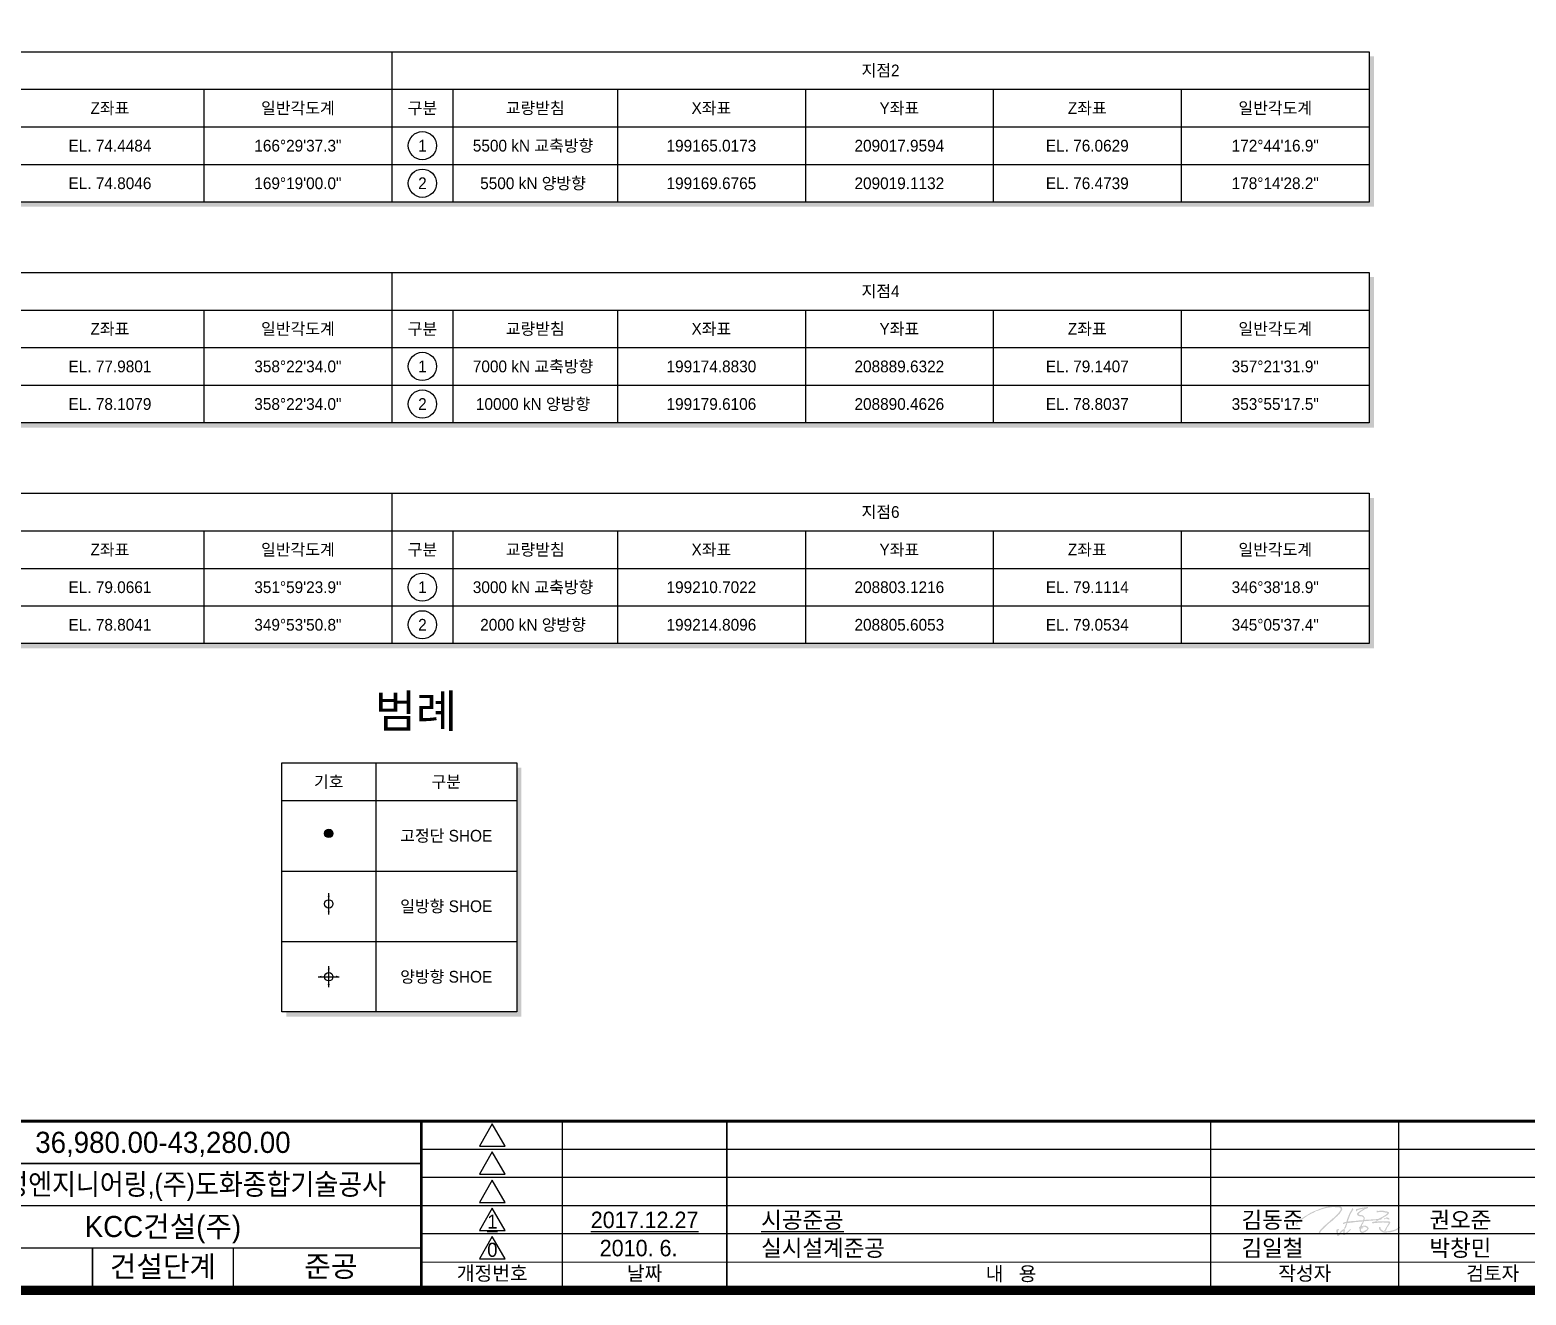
# Model space of a CAD drawing. Header units: millimetres. Extents: x 0 to 339017, y 0 to 241061.
# Drawn here: x 87293 to 214658, y 11061 to 118744 of the extents above; entities that cross this region are included whole.
import ezdxf
from ezdxf.enums import TextEntityAlignment as Align

# ---------------------------------------------------------------- set-up
doc = ezdxf.new("R2010")
doc.units = ezdxf.units.MM
doc.header["$LTSCALE"] = 8
for name, color, linetype in [('CS-CONC-LEAN', 3, 'Continuous'), ('CS-TABL-LIN2', 1, 'Continuous'), ('CS-TABL-TEX2', 3, 'Continuous'), ('CX-BORD', 7, 'Continuous'), ('CX-BORD-LIN1', 4, 'Continuous'), ('CX-BORD-LIN2', 3, 'Continuous'), ('CX-BORD-TEX2', 7, 'Continuous'), ('CX-BORD-TEX3', 6, 'Continuous'), ('CZ-TEX1', 6, 'Continuous')]:
    doc.layers.add(name, color=color, linetype=linetype)
doc.styles.add('A_STANDARD', font='')
doc.styles.add('TB_TEXT', font='')
doc.styles.add('TB_WBTXT', font='')
doc.styles.add('TB_WMTXT', font='')
doc.styles.get('A_STANDARD').set_extended_font_data('Dotum')
doc.styles.get('TB_TEXT').set_extended_font_data('Dotum')
doc.styles.get('TB_WBTXT').set_extended_font_data('Dotum')
doc.styles.get('TB_WMTXT').set_extended_font_data('Dotum')

# ---------------------------------------------------------------- blocks, each defined once
blk = doc.blocks.new('CXBLKA1-KHC_C2')
at = {"layer": 'CX-BORD-TEX2'}
h = blk.add_hatch(color=256, dxfattribs=at)
h.paths.add_polyline_path([(498.84, 33.05), (498.81, 33.18), (498.78, 33.35), (498.8, 33.45), (498.99, 33.51), (499.1, 33.44), (499.12, 33.32), (499.14, 33.19), (499.17, 33.09), (499.26, 32.98), (499.37, 32.89), (499.59, 32.71), (499.72, 32.62), (499.8, 32.58), (499.95, 32.55), (500.33, 32.55), (500.74, 32.59), (500.89, 32.62), (500.96, 32.63), (501.06, 32.64), (501.75, 32.79), (501.88, 32.84), (502.06, 32.87), (502.18, 32.91), (502.31, 32.98), (502.68, 33.21), (502.96, 33.3), (503.06, 33.39), (503.17, 33.47), (503.23, 33.55), (503.3, 33.46), (503.28, 33.35), (503.24, 33.27), (503.16, 33.2), (502.98, 33.09), (502.87, 33.02), (502.78, 32.94), (502.67, 32.88), (502.59, 32.84), (502.16, 32.62), (501.99, 32.59), (501.86, 32.52), (501.77, 32.51), (501.52, 32.44), (501.13, 32.36), (500.87, 32.36), (500.44, 32.31), (500.29, 32.3), (500.15, 32.29), (500.07, 32.28), (500, 32.28), (499.84, 32.3), (499.74, 32.33), (499.61, 32.37), (499.55, 32.4), (499.28, 32.56), (499.19, 32.64), (499.1, 32.71), (499.02, 32.77), (498.99, 32.82), (498.97, 32.86), (498.95, 32.9), (498.92, 32.93), (498.9, 32.95), (498.89, 32.97)])
h.paths.add_polyline_path([(499.85, 35.2), (499.86, 35.15), (499.96, 35.13), (500.04, 35.16), (500.07, 35.19), (500.16, 35.21), (500.29, 35.27), (500.45, 35.25), (500.63, 35.14), (500.81, 35.09), (500.94, 35.04), (500.99, 35.1), (500.98, 35.32), (500.88, 35.38), (500.67, 35.48), (500.57, 35.52), (500.47, 35.53), (500.38, 35.51), (500.33, 35.46), (500.28, 35.41), (500.22, 35.37), (500.11, 35.34), (499.99, 35.32), (499.96, 35.33), (499.9, 35.31)], flags=17)
h.paths.add_polyline_path([(495.02, 33.11), (494.95, 32.92), (494.98, 32.72), (495.02, 32.63), (495.08, 32.57), (495.2, 32.51), (495.31, 32.5), (495.52, 32.56), (495.67, 32.65), (495.98, 32.8), (496.14, 32.91), (496.25, 32.99), (496.3, 33.07), (496.22, 33.22), (496.19, 33.29), (496.09, 33.38), (495.98, 33.45), (495.82, 33.51), (495.69, 33.54), (495.53, 33.55), (495.39, 33.53), (495.17, 33.49), (495.11, 33.46), (495.06, 33.41), (495.12, 33.38), (495.31, 33.41), (495.42, 33.41), (495.49, 33.33), (495.42, 33.23), (495.23, 33.2), (495.16, 33.18), (495.09, 33.18), (495.05, 33.16)], flags=16)
h.paths.add_polyline_path([(491.24, 34.1), (491.17, 34.15), (491.14, 34.23), (491.16, 34.29), (491.21, 34.37), (491.25, 34.43), (491.32, 34.45), (491.44, 34.49), (491.47, 34.51), (491.68, 34.55), (491.77, 34.56), (491.8, 34.56), (491.83, 34.59), (491.87, 34.64), (491.91, 34.74), (491.94, 34.86), (492.01, 35.06), (492.02, 35.14), (492.14, 35.48), (492.24, 35.71), (492.27, 35.8), (492.3, 35.91), (492.36, 36.01), (492.45, 36.27), (492.59, 36.55), (492.64, 36.64), (492.71, 36.74), (492.76, 36.81), (492.91, 37.03), (492.97, 37.16), (493, 37.27), (493.03, 37.33), (493.08, 37.42), (493.13, 37.47), (493.18, 37.47), (493.27, 37.4), (493.31, 37.29), (493.32, 37.22), (493.3, 37.14), (493.24, 37.08), (493.18, 37), (493.17, 36.93), (493.09, 36.8), (493, 36.68), (492.98, 36.65), (492.86, 36.42), (492.78, 36.29), (492.74, 36.2), (492.67, 36.09), (492.62, 36.02), (492.62, 35.84), (492.56, 35.77), (492.52, 35.66), (492.51, 35.59), (492.48, 35.54), (492.43, 35.45), (492.42, 35.31), (492.29, 35.12), (492.27, 35.06), (492.26, 34.98), (492.23, 34.86), (492.22, 34.78), (492.2, 34.72), (492.18, 34.67), (492.19, 34.64), (492.26, 34.65), (492.43, 34.67), (492.64, 34.66), (492.73, 34.69), (492.81, 34.71), (492.93, 34.73), (492.99, 34.73), (493.16, 34.76), (493.26, 34.76), (493.36, 34.77), (493.86, 34.79), (494.06, 34.81), (494.29, 34.83), (494.5, 34.88), (494.59, 34.88), (495.02, 34.91), (495.23, 34.92), (495.34, 34.92), (495.39, 34.94), (495.42, 34.97), (495.45, 35.06), (495.48, 35.12), (495.49, 35.15), (495.53, 35.34), (495.52, 35.42), (495.49, 35.47), (495.45, 35.53), (495.39, 35.59), (495.31, 35.65), (495.22, 35.71), (495.13, 35.73), (495.06, 35.75), (494.98, 35.76), (494.81, 35.78), (494.72, 35.77), (494.58, 35.8), (494.37, 35.88), (494.27, 35.95), (494.2, 36.04), (494.14, 36.14), (494.11, 36.25), (494.14, 36.34), (494.2, 36.47), (494.25, 36.52), (494.3, 36.55), (494.48, 36.68), (494.6, 36.76), (494.68, 36.84), (494.96, 37.04), (495.03, 37.07), (495.2, 37.17), (495.26, 37.21), (495.33, 37.26), (495.41, 37.27), (495.47, 37.32), (495.53, 37.36), (495.54, 37.37), (495.5, 37.38), (495.37, 37.36), (495.26, 37.33), (495.15, 37.32), (495.03, 37.31), (494.93, 37.29), (494.85, 37.25), (494.78, 37.23), (494.67, 37.2), (494.61, 37.18), (494.38, 37.12), (494.29, 37.07), (494.23, 37.05), (494.15, 36.96), (494.14, 36.89), (494.14, 36.84), (494.12, 36.82), (494.06, 36.83), (493.99, 36.86), (493.9, 36.95), (493.87, 37.05), (493.88, 37.14), (493.91, 37.21), (493.96, 37.26), (494.04, 37.31), (494.15, 37.32), (494.23, 37.34), (494.36, 37.36), (494.5, 37.4), (494.58, 37.43), (494.65, 37.45), (494.96, 37.52), (495.11, 37.55), (495.27, 37.59), (495.38, 37.61), (495.47, 37.62), (495.83, 37.65), (495.94, 37.67), (496.07, 37.7), (496.18, 37.74), (496.29, 37.75), (496.36, 37.76), (496.47, 37.67), (496.48, 37.57), (496.43, 37.5), (496.37, 37.5), (496.32, 37.48), (496.33, 37.44), (496.32, 37.41), (496.21, 37.37), (496.13, 37.38), (496.01, 37.35), (495.95, 37.33), (495.88, 37.29), (495.74, 37.25), (495.66, 37.2), (495.53, 37.1), (495.45, 37.05), (495.37, 37), (495.3, 36.95), (495.14, 36.86), (495.08, 36.81), (494.99, 36.73), (494.88, 36.68), (494.8, 36.62), (494.7, 36.5), (494.57, 36.39), (494.53, 36.36), (494.48, 36.3), (494.49, 36.18), (494.63, 36.08), (494.71, 36.07), (494.81, 36.06), (494.95, 36.03), (495.19, 35.98), (495.27, 35.98), (495.37, 35.96), (495.5, 35.85), (495.58, 35.76), (495.61, 35.7), (495.65, 35.63), (495.71, 35.57), (495.72, 35.48), (495.73, 35.39), (495.72, 35.24), (495.72, 35.15), (495.71, 35.07), (495.71, 35.02), (495.73, 35), (495.83, 34.99), (496.01, 35.02), (496.29, 35.02), (496.36, 35.03), (496.45, 35.04), (496.55, 35.06), (496.89, 35.07), (497.02, 35.07), (497.25, 35.1), (497.34, 35.1), (497.45, 35.09), (497.99, 35.12), (498.15, 35.15), (498.29, 35.2), (498.38, 35.21), (498.48, 35.21), (498.59, 35.21), (498.67, 35.22), (498.82, 35.29), (498.97, 35.39), (499.26, 35.53), (499.31, 35.55), (499.39, 35.57), (499.62, 35.7), (499.69, 35.77), (499.89, 35.87), (499.98, 35.91), (500.1, 36.01), (500.17, 36.04), (500.26, 36.09), (500.29, 36.11), (500.35, 36.18), (500.41, 36.25), (500.46, 36.29), (500.56, 36.38), (500.55, 36.44), (500.51, 36.48), (500.47, 36.5), (500.39, 36.51), (500.26, 36.52), (500.06, 36.57), (499.92, 36.6), (499.74, 36.63), (499.57, 36.67), (499.36, 36.69), (499.2, 36.71), (499.06, 36.69), (499, 36.67), (498.9, 36.67), (498.76, 36.66), (498.64, 36.64), (498.55, 36.62), (498.49, 36.6), (498.4, 36.6), (498.34, 36.63), (498.32, 36.72), (498.34, 36.77), (498.27, 36.86), (498.36, 36.97), (498.42, 36.97), (498.48, 36.96), (498.55, 36.92), (498.6, 36.91), (498.77, 36.92), (498.97, 36.93), (499.09, 36.95), (499.22, 36.96), (499.55, 36.97), (499.75, 36.93), (499.89, 36.92), (500.01, 36.88), (500.2, 36.83), (500.42, 36.8), (500.55, 36.77), (500.7, 36.74), (500.84, 36.66), (500.92, 36.58), (500.93, 36.49), (500.92, 36.4), (500.86, 36.31), (500.77, 36.19), (500.72, 36.12), (500.66, 36.08), (500.56, 36), (500.38, 35.87), (500.31, 35.81), (500.21, 35.76), (500.12, 35.73), (499.98, 35.66), (499.89, 35.6), (499.6, 35.44), (499.49, 35.38), (499.45, 35.31), (499.42, 35.26), (499.36, 35.18), (499.31, 35.12), (499.26, 35.1), (499.2, 35.07), (499.04, 35.05), (498.95, 35.03), (498.82, 34.98), (498.76, 34.95), (498.66, 34.89), (498.64, 34.9), (498.48, 34.83), (498.42, 34.78), (498.35, 34.76), (498.3, 34.71), (498.29, 34.66), (498.42, 34.64), (498.69, 34.68), (498.82, 34.69), (498.93, 34.7), (499.04, 34.7), (499.15, 34.7), (499.52, 34.68), (499.73, 34.71), (499.76, 34.71), (499.87, 34.69), (500.25, 34.69), (500.48, 34.67), (500.59, 34.67), (500.76, 34.67), (500.88, 34.68), (500.97, 34.69), (501.06, 34.64), (501.16, 34.55), (501.2, 34.49), (501.19, 34.4), (501.15, 34.31), (501.12, 34.26), (501.12, 34.21), (501.07, 34.14), (500.86, 33.78), (500.77, 33.67), (500.69, 33.56), (500.6, 33.46), (500.51, 33.33), (500.47, 33.26), (500.47, 33.18), (500.44, 33.07), (500.4, 32.99), (500.34, 32.89), (500.31, 32.78), (500.22, 32.7), (500.13, 32.65), (500.04, 32.61), (499.99, 32.61), (499.93, 32.6), (499.88, 32.64), (499.88, 32.69), (499.97, 32.77), (500.03, 32.81), (500.07, 32.87), (500.09, 32.92), (500.11, 32.98), (500.24, 33.27), (500.36, 33.42), (500.41, 33.51), (500.44, 33.6), (500.51, 33.71), (500.62, 33.87), (500.76, 34.11), (500.83, 34.23), (500.83, 34.29), (500.82, 34.35), (500.78, 34.39), (500.69, 34.41), (500.58, 34.4), (500.43, 34.39), (500.27, 34.4), (499.74, 34.45), (499.61, 34.45), (499.49, 34.44), (499.34, 34.43), (499.26, 34.41), (499.19, 34.41), (499.07, 34.4), (499, 34.4), (498.93, 34.39), (498.83, 34.39), (498.46, 34.37), (498.34, 34.36), (498.26, 34.35), (497.95, 34.32), (497.72, 34.3), (497.6, 34.29), (497.53, 34.25), (497.47, 34.24), (497.37, 34.3), (497.3, 34.37), (497.31, 34.43), (497.34, 34.5), (497.38, 34.54), (497.49, 34.55), (497.53, 34.57), (497.67, 34.59), (497.82, 34.59), (497.93, 34.6), (498.01, 34.62), (498.05, 34.65), (498.14, 34.78), (498.18, 34.86), (498.23, 34.89), (498.35, 34.94), (498.39, 34.97), (498.4, 35.01), (498.26, 34.98), (498.2, 34.96), (498.09, 34.94), (497.99, 34.93), (497.9, 34.91), (497.62, 34.88), (497.49, 34.86), (497.39, 34.83), (496.94, 34.81), (496.8, 34.82), (496.65, 34.8), (496.51, 34.78), (496.41, 34.77), (496.08, 34.74), (495.86, 34.72), (495.76, 34.73), (495.71, 34.73), (495.62, 34.69), (495.53, 34.53), (495.45, 34.29), (495.44, 34.25), (495.37, 34.14), (495.3, 34.07), (495.2, 33.92), (495.21, 33.86), (495.21, 33.81), (495.16, 33.73), (495.14, 33.68), (495.2, 33.67), (495.34, 33.72), (495.49, 33.75), (495.61, 33.75), (495.78, 33.75), (495.9, 33.74), (496.02, 33.74), (496.12, 33.68), (496.31, 33.58), (496.39, 33.51), (496.51, 33.41), (496.55, 33.34), (496.6, 33.24), (496.6, 33.14), (496.54, 33.02), (496.49, 32.95), (496.41, 32.83), (496.36, 32.76), (496.3, 32.73), (496.16, 32.62), (495.94, 32.46), (495.81, 32.4), (495.69, 32.35), (495.51, 32.26), (495.38, 32.22), (495.23, 32.19), (495.1, 32.2), (495.03, 32.25), (494.9, 32.35), (494.8, 32.42), (494.77, 32.49), (494.75, 32.54), (494.73, 32.63), (494.71, 32.69), (494.71, 32.79), (494.68, 33.04), (494.68, 33.14), (494.63, 33.18), (494.57, 33.19), (494.55, 33.28), (494.55, 33.35), (494.67, 33.52), (494.76, 33.57), (494.84, 33.65), (494.89, 33.75), (494.89, 33.8), (495, 34.04), (495.04, 34.14), (495.15, 34.28), (495.21, 34.38), (495.26, 34.46), (495.3, 34.49), (495.33, 34.56), (495.3, 34.61), (495.29, 34.67), (495.25, 34.68), (495.14, 34.65), (495.01, 34.63), (494.89, 34.61), (494.64, 34.6), (494.51, 34.59), (493.91, 34.54), (493.81, 34.54), (493.22, 34.44), (493, 34.41), (492.83, 34.4), (492.67, 34.38), (492.38, 34.36), (492.23, 34.37), (492.04, 34.36), (492.03, 34.22), (492.02, 34.15), (492, 34.09), (491.98, 33.96), (491.94, 33.87), (491.86, 33.68), (491.83, 33.55), (491.81, 33.47), (491.76, 33.39), (491.65, 33.26), (491.6, 33.16), (491.52, 33.07), (491.48, 33.02), (491.46, 32.97), (491.54, 32.8), (491.53, 32.71), (491.49, 32.59), (491.48, 32.49), (491.47, 32.39), (491.47, 32.32), (491.47, 32.25), (491.49, 32.16), (491.54, 32.16), (491.63, 32.21), (491.75, 32.27), (491.95, 32.4), (492.05, 32.49), (492.13, 32.55), (492.36, 32.74), (492.42, 32.81), (492.52, 32.94), (492.74, 33.05), (492.8, 33.02), (492.84, 32.97), (492.81, 32.9), (492.73, 32.83), (492.67, 32.76), (492.58, 32.66), (492.49, 32.59), (492.39, 32.5), (492.32, 32.43), (492.25, 32.37), (492.19, 32.29), (491.75, 31.95), (491.58, 31.86), (491.53, 31.81), (491.43, 31.78), (491.32, 31.77), (491.27, 31.78), (491.2, 31.84), (491.16, 31.9), (491.17, 31.97), (491.21, 32.12), (491.19, 32.22), (491.19, 32.3), (491.2, 32.4), (491.2, 32.49), (491.23, 32.63), (491.21, 32.68), (491.18, 32.71), (491.14, 32.66), (491.11, 32.59), (491.04, 32.53), (490.99, 32.51), (490.82, 32.38), (490.75, 32.29), (490.68, 32.21), (490.46, 31.83), (490.35, 31.72), (490.2, 31.62), (490.06, 31.58), (489.98, 31.61), (489.91, 31.69), (489.87, 31.82), (489.84, 31.94), (489.79, 32.12), (489.73, 32.57), (489.73, 32.72), (489.75, 32.83), (489.83, 32.96), (489.91, 33.02), (489.98, 33.03), (490.04, 33.01), (490.08, 33.04), (490.16, 33.06), (490.26, 32.96), (490.27, 32.89), (490.19, 32.8), (490.13, 32.73), (490.08, 32.64), (490.06, 32.53), (490.06, 32.44), (490.09, 32.2), (490.08, 32.09), (490.12, 31.97), (490.19, 31.95), (490.26, 32.02), (490.3, 32.13), (490.38, 32.24), (490.66, 32.6), (490.79, 32.7), (490.88, 32.77), (491.05, 32.9), (491.16, 32.95), (491.3, 33.02), (491.33, 33.04), (491.39, 33.12), (491.46, 33.23), (491.46, 33.28), (491.44, 33.35), (491.55, 33.53), (491.56, 33.62), (491.61, 33.75), (491.65, 33.83), (491.68, 33.9), (491.72, 33.99), (491.81, 34.2), (491.84, 34.28), (491.8, 34.32), (491.74, 34.3), (491.63, 34.27), (491.55, 34.25), (491.47, 34.23), (491.35, 34.12), (491.33, 34.1), (491.3, 34.08)])
h.paths.add_polyline_path([(481.43, 33.68), (481.29, 33.74), (481.16, 33.83), (481.13, 33.86), (481.09, 33.89), (481.02, 34.04), (481.04, 34.11), (481.12, 34.25), (481.33, 34.55), (481.4, 34.61), (481.52, 34.73), (481.71, 34.85), (481.81, 34.95), (481.93, 35.03), (482.02, 35.07), (482.14, 35.14), (482.24, 35.23), (482.55, 35.43), (482.73, 35.57), (482.83, 35.64), (482.99, 35.73), (483.1, 35.8), (483.16, 35.82), (483.23, 35.87), (483.55, 36.06), (483.68, 36.14), (483.84, 36.25), (483.99, 36.33), (484.15, 36.46), (484.28, 36.53), (484.41, 36.58), (484.89, 36.8), (485.01, 36.86), (485.11, 36.89), (485.23, 36.92), (485.38, 37.04), (485.58, 37.08), (485.96, 37.24), (486.25, 37.39), (486.37, 37.4), (486.78, 37.55), (487.17, 37.65), (487.29, 37.69), (487.71, 37.81), (487.9, 37.84), (488.02, 37.85), (488.56, 37.94), (488.91, 37.96), (489.07, 37.97), (489.54, 37.99), (489.66, 37.98), (489.87, 37.97), (490.03, 37.95), (490.37, 37.94), (490.48, 37.9), (490.57, 37.86), (490.66, 37.85), (490.79, 37.74), (490.86, 37.66), (490.91, 37.56), (490.95, 37.46), (490.98, 37.24), (490.94, 37.1), (490.8, 36.83), (490.75, 36.79), (490.47, 36.36), (490.38, 36.27), (490.3, 36.18), (490.23, 36.1), (490.16, 36.07), (490.11, 36.02), (490.07, 35.95), (490, 35.86), (489.93, 35.77), (489.87, 35.71), (489.76, 35.66), (489.52, 35.46), (489.42, 35.32), (489.35, 35.24), (489.24, 35.18), (489.1, 35.03), (489.03, 34.97), (488.68, 34.65), (488.3, 34.38), (488.13, 34.26), (488.07, 34.17), (487.98, 34.09), (487.84, 33.95), (487.78, 33.89), (487.73, 33.84), (487.47, 33.62), (487.23, 33.39), (487.02, 33.17), (486.94, 33.09), (486.88, 33.04), (486.83, 32.97), (486.78, 32.92), (486.67, 32.88), (486.49, 32.63), (486.36, 32.46), (486.29, 32.36), (486.3, 32.3), (486.31, 32.24), (486.31, 32.21), (486.27, 32.15), (486.17, 32.12), (486.1, 32.14), (485.98, 32.28), (486.02, 32.41), (486.07, 32.52), (486.24, 32.78), (486.31, 32.88), (486.36, 32.95), (486.44, 33), (486.5, 33.07), (486.55, 33.14), (486.71, 33.27), (486.85, 33.42), (486.98, 33.59), (487.12, 33.68), (487.3, 33.87), (487.41, 33.95), (487.52, 34.04), (487.62, 34.13), (487.76, 34.28), (488.35, 34.73), (488.56, 34.99), (488.74, 35.11), (488.81, 35.21), (488.91, 35.28), (489.09, 35.37), (489.19, 35.48), (489.28, 35.58), (489.43, 35.71), (489.82, 36.1), (490.1, 36.37), (490.25, 36.57), (490.38, 36.74), (490.47, 36.86), (490.54, 36.97), (490.6, 37.07), (490.64, 37.16), (490.65, 37.22), (490.66, 37.32), (490.67, 37.4), (490.63, 37.45), (490.55, 37.52), (490.3, 37.68), (490.14, 37.69), (490.03, 37.7), (489.92, 37.7), (489.75, 37.69), (489.6, 37.69), (489.49, 37.69), (489.36, 37.72), (489.24, 37.72), (489.17, 37.72), (488.58, 37.7), (488.45, 37.68), (488.08, 37.57), (487.83, 37.57), (487.56, 37.51), (487.46, 37.49), (487.05, 37.4), (486.85, 37.31), (486.68, 37.27), (486.43, 37.2), (486.36, 37.17), (486.15, 37.08), (486.04, 37.06), (485.93, 37.01), (485.65, 36.91), (485.5, 36.88), (485.33, 36.82), (485.21, 36.75), (485.01, 36.63), (484.93, 36.56), (484.78, 36.48), (484.68, 36.44), (484.4, 36.34), (484.29, 36.28), (484.13, 36.19), (484, 36.1), (483.89, 36.04), (483.79, 36), (483.69, 35.96), (483.4, 35.75), (483.28, 35.68), (483.19, 35.61), (483.11, 35.56), (482.95, 35.43), (482.87, 35.36), (482.81, 35.32), (482.74, 35.27), (482.6, 35.21), (482.51, 35.13), (482.43, 35.04), (482.33, 35), (482.21, 34.95), (482.09, 34.87), (482.01, 34.81), (481.9, 34.69), (481.8, 34.57), (481.7, 34.54), (481.64, 34.49), (481.53, 34.4), (481.43, 34.31), (481.32, 34.22), (481.26, 34.15), (481.23, 34.08), (481.23, 34.04), (481.24, 33.96), (481.29, 33.91), (481.36, 33.87), (481.41, 33.9), (481.52, 33.92), (481.57, 33.87), (481.61, 33.8), (481.58, 33.74), (481.53, 33.72), (481.49, 33.7)])
at = {"layer": 'CX-BORD-LIN1', "const_width": 2}
blk.add_lwpolyline([(821, 20), (25, 20), (25, 574), (821, 574)], close=True, dxfattribs=at)
at = {"layer": 'CX-BORD-LIN1'}
for points, const_width in [([(821, 56), (25, 56)], 0.6), ([(295, 20), (295, 56)], 0.6), ([(325, 20), (325, 56)], 0.3), ([(360, 20), (360, 56)], 0.3), ([(583, 26), (295, 26)], 0.2)]:
    blk.add_lwpolyline(points, dxfattribs=dict(at, const_width=const_width))
for points in [[(310.08, 55.47), (307.34, 50.71), (312.83, 50.71)], [(310.08, 49.47), (307.34, 44.71), (312.83, 44.71)], [(310.08, 43.47), (307.34, 38.71), (312.83, 38.71)], [(310.08, 37.47), (307.34, 32.71), (312.83, 32.71)], [(310.08, 31.47), (307.34, 26.71), (312.83, 26.71)]]:
    blk.add_lwpolyline(points, close=True, dxfattribs=at)
for points in [[(463, 20), (463, 56)], [(503, 20), (503, 56)]]:
    blk.add_lwpolyline(points, dxfattribs=at)
at = {"layer": 'CX-BORD-LIN2'}
blk.add_line((583, 50), (295, 50), dxfattribs=at)
at = {"layer": 'CX-BORD-LIN2', "const_width": 0.3}
for points in [[(295, 47), (155, 47)], [(295, 38), (155, 38)], [(295, 29), (155, 29)], [(225, 20), (225, 29)], [(255, 20), (255, 29)]]:
    blk.add_lwpolyline(points, dxfattribs=at)
at = {"layer": 'CX-BORD-LIN2'}
for points in [[(583, 44), (295, 44)], [(583, 38), (295, 38)], [(583, 32), (295, 32)]]:
    blk.add_lwpolyline(points, dxfattribs=at)
at = {"layer": 'CX-BORD-LIN1', "style": 'TB_TEXT'}
for tag, height, p in [('TR_RNUM5', 3, (310.11, 52.64)), ('TR_RDAT5', 3.5, (342.5, 53)), ('TR_DGN5', 3.5, (476.12, 53)), ('TR_CHK5', 3.5, (516.12, 53)), ('TR_APP5', 3.5, (556.12, 53)), ('TR_RNUM4', 3, (310.11, 46.64)), ('TR_RDAT4', 3.5, (342.5, 47)), ('TR_DGN4', 3.5, (476.12, 47)), ('TR_CHK4', 3.5, (516.12, 47)), ('TR_APP4', 3.5, (556.12, 47)), ('TR_RNUM3', 3, (310.11, 40.64)), ('TR_RDAT3', 3.5, (342.5, 41)), ('TR_DGN3', 3.5, (476.12, 41)), ('TR_CHK3', 3.5, (516.12, 41)), ('TR_APP3', 3.5, (556.12, 41)), ('TR_RNUM2', 3, (310.11, 34.64)), ('TR_RDAT2', 3.5, (342.5, 35)), ('TR_DGN2', 3.5, (476.12, 35)), ('TR_CHK2', 3.5, (516.12, 35)), ('TR_APP2', 3.5, (556.12, 35)), ('TR_RNUM1', 3, (310.11, 28.64)), ('TR_RDAT1', 3.5, (342.5, 29)), ('TR_DGN1', 3.5, (476.12, 29)), ('TR_CHK1', 3.5, (516.12, 29)), ('TR_APP1', 3.5, (556.12, 29))]:
    blk.add_attdef(tag, text='', height=height, dxfattribs=at).set_placement(p, align=Align.MIDDLE_CENTER)
for tag, p in [('TR_RCON5', (367.3, 53)), ('TR_RCON4', (367.3, 47)), ('TR_RCON3', (367.3, 41)), ('TR_RCON2', (367.3, 35)), ('TR_RCON1', (367.3, 29))]:
    blk.add_attdef(tag, text='', height=3.5, dxfattribs=at).set_placement(p, align=Align.MIDDLE_LEFT)
at = {"layer": 'CX-BORD-LIN2', "style": 'TB_TEXT'}
blk.add_attdef('TD_VERSION', text='', height=3, rotation=90, dxfattribs=at).set_placement((825.5, 68.01), align=Align.MIDDLE_CENTER)
at = {"layer": 'CX-BORD-TEX2', "style": 'TB_WMTXT'}
for tag, height, p in [('TB_CNAME', 5, (40.34, 551.83)), ('TB_CSCOP', 4, (41.63, 543.83))]:
    blk.add_attdef(tag, text='', height=height, dxfattribs=at).set_placement(p, align=Align.BOTTOM_LEFT)
at = {"layer": 'CX-BORD-TEX2', "style": 'TB_WBTXT'}
for tag, height, p in [('TB_MTITIL', 10, (423, 553.33)), ('TB_STITL', 7, (423, 538.33))]:
    blk.add_attdef(tag, text='', height=height, dxfattribs=at).set_placement(p, align=Align.MIDDLE_CENTER)
at = {"layer": 'CX-BORD-TEX3', "style": 'TB_TEXT'}
for s, height, p in [('건설단계', 4.5, (240, 25.13)), ('개정번호', 3, (310.08, 23.66)), ('날짜', 3, (342.5, 23.66)), ('작성자', 3, (483, 23.66)), ('검토자', 3, (523, 23.66)), ('내   용', 3, (420.5, 23.58))]:
    blk.add_text(s, height=height, dxfattribs=at).set_placement(p, align=Align.MIDDLE)
for tag, height, p in [('TD_LNDST', 4.5, (240, 51.5)), ('TD_DSECT', 4.5, (630.5, 51.5)), ('TD_DDIST', 4.5, (679.5, 51.5)), ('TD_DNAME_TOP', 4.5, (780, 47.96)), ('TD_CSECT', 4.5, (630.5, 42.5)), ('TD_CDIST', 4.5, (679.5, 42.5)), ('TD_DNAME_MAIN', 4.5, (780, 41.47)), ('TD_CCOMP', 4.5, (240, 33.59)), ('TD_HSCAL', 4.5, (646.66, 33.75)), ('TD_VSCAL', 4.5, (681.86, 33.75)), ('TD_DNAME_BOT', 3, (780, 35.25)), ('TD_FIELD', 4.5, (205, 25.13)), ('TD_CSTEP', 4.5, (275.74, 25.13)), ('TD_DWGCODE', 4.5, (662, 24.79)), ('TD_DWGNO', 4.5, (780, 25))]:
    blk.add_attdef(tag, text='', height=height, dxfattribs=at).set_placement(p, align=Align.MIDDLE_CENTER)
for tag, height, width, p in [('TD_DCOMP', 4.5, 0.9, (240, 42.59)), ('TD_CNAME', 4.8, 0.78, (90, 27.6))]:
    blk.add_attdef(tag, text='', height=height, dxfattribs=dict(at, width=width)).set_placement(p, align=Align.MIDDLE_CENTER)

msp = doc.modelspace()

# ---------------------------------------------------------------- linework, layer by layer
at = {"layer": 'CS-CONC-LEAN'}
for p, q in [((112730, 43455), (112730, 45255)), ((112730, 37255), (112730, 39055)), ((111830, 38155), (113630, 38155))]:
    msp.add_line(p, q, dxfattribs=at)
at = {"layer": 'CS-CONC-LEAN', "const_width": 360}
msp.add_lwpolyline([(112910, 50355, 1), (112550, 50355, 1)], format="xyb", close=True, dxfattribs=at)
at = {"layer": 'CS-CONC-LEAN'}
for centre in [(112730, 50355), (112730, 44355), (112730, 38155)]:
    msp.add_circle(centre, 360, dxfattribs=at)
for points in [[(112730, 45255), (112640, 44985), (112730, 45255), (112820, 44985)], [(112730, 43455), (112640, 43725), (112730, 43455), (112820, 43725)], [(111830, 38155), (112100, 38065), (111830, 38155), (112100, 38245)], [(112730, 39055), (112640, 38785), (112730, 39055), (112820, 38785)], [(113630, 38155), (113360, 38065), (113630, 38155), (113360, 38245)], [(112730, 37255), (112640, 37525), (112730, 37255), (112820, 37525)]]:
    msp.add_solid(points, dxfattribs=at)
at = {"layer": 'CS-TABL-LIN2'}
for p, q in [((102105, 116893), (102105, 116893)), ((118105, 116893), (118105, 104093)), ((123305, 116893), (123305, 116893)), ((137305, 116893), (137305, 116893)), ((153305, 116893), (153305, 116893)), ((169305, 116893), (169305, 116893)), ((185305, 116893), (185305, 116893)), ((201305, 116893), (201305, 104093)), ((34905, 113693), (201305, 113693)), ((102105, 113693), (102105, 104093)), ((123305, 113693), (123305, 104093)), ((137305, 113693), (137305, 104093)), ((153305, 113693), (153305, 104093)), ((169305, 113693), (169305, 104093)), ((185305, 113693), (185305, 104093)), ((34905, 110493), (201305, 110493)), ((34905, 107293), (201305, 107293)), ((102105, 98103), (102105, 98103)), ((118105, 98103), (118105, 85303)), ((123305, 98103), (123305, 98103)), ((137305, 98103), (137305, 98103)), ((153305, 98103), (153305, 98103)), ((169305, 98103), (169305, 98103)), ((185305, 98103), (185305, 98103)), ((34905, 94903), (201305, 94903)), ((102105, 94903), (102105, 85303)), ((123305, 94903), (123305, 85303)), ((137305, 94903), (137305, 85303)), ((153305, 94903), (153305, 85303)), ((169305, 94903), (169305, 85303)), ((185305, 94903), (185305, 85303)), ((34905, 91703), (201305, 91703)), ((34905, 88503), (201305, 88503)), ((102105, 79313), (102105, 79313)), ((118105, 79313), (118105, 66513)), ((123305, 79313), (123305, 79313)), ((137305, 79313), (137305, 79313)), ((153305, 79313), (153305, 79313)), ((169305, 79313), (169305, 79313)), ((185305, 79313), (185305, 79313)), ((34905, 76113), (201305, 76113)), ((102105, 76113), (102105, 66513)), ((123305, 76113), (123305, 66513)), ((137305, 76113), (137305, 66513)), ((153305, 76113), (153305, 66513)), ((169305, 76113), (169305, 66513)), ((185305, 76113), (185305, 66513)), ((34905, 72913), (201305, 72913)), ((34905, 69713), (201305, 69713)), ((116730, 56355), (116730, 35155)), ((108730, 53155), (128730, 53155)), ((108730, 47155), (128730, 47155)), ((108730, 41155), (128730, 41155))]:
    msp.add_line(p, q, dxfattribs=at)
for points in [[(34905, 116893), (201305, 116893), (201305, 104093), (34905, 104093)], [(34905, 98103), (201305, 98103), (201305, 85303), (34905, 85303)], [(34905, 79313), (201305, 79313), (201305, 66513), (34905, 66513)], [(108730, 56355), (128730, 56355), (128730, 35155), (108730, 35155)]]:
    msp.add_lwpolyline(points, close=True, dxfattribs=at)
for centre in [(120705, 108893), (120705, 105693), (120705, 90103), (120705, 86903), (120705, 71313), (120705, 68113)]:
    msp.add_circle(centre, 1200, dxfattribs=at)
for points in [[(201305, 116493), (201705, 116493), (201305, 104093), (201705, 104093)], [(35305, 104093), (201705, 104093), (35305, 103693), (201705, 103693)], [(201305, 97703), (201705, 97703), (201305, 85303), (201705, 85303)], [(35305, 85303), (201705, 85303), (35305, 84903), (201705, 84903)], [(201305, 78913), (201705, 78913), (201305, 66513), (201705, 66513)], [(35305, 66513), (201705, 66513), (35305, 66113), (201705, 66113)], [(128730, 55955), (129130, 55955), (128730, 35155), (129130, 35155)], [(109130, 35155), (129130, 35155), (109130, 34755), (129130, 34755)]]:
    msp.add_solid(points, dxfattribs=at)

# ---------------------------------------------------------------- block references
at = {"layer": 'CX-BORD'}
ref = msp.add_blockref('CXBLKA1-KHC_C2', (2617, 3461), dxfattribs=dict(at, xscale=400, yscale=400, zscale=400))
ref.add_attrib('TD_CSTEP', '준공', dxfattribs={"layer": 'CX-BORD-TEX3', "height": 1800, "style": 'TB_TEXT'}).set_placement((112915, 13511), align=Align.MIDDLE_CENTER)
ref.add_attrib('TD_DCOMP', '(주)신성엔지니어링,(주)도화종합기술공사', dxfattribs={"layer": 'CX-BORD-TEX3', "height": 1800, "style": 'TB_TEXT', "width": 0.9}).set_placement((98617, 20496), align=Align.MIDDLE_CENTER)
ref.add_attrib('TD_CCOMP', 'KCC건설(주)', dxfattribs={"layer": 'CX-BORD-TEX3', "height": 1800, "style": 'TB_TEXT'}).set_placement((98617, 16898), align=Align.MIDDLE_CENTER)
ref.add_attrib('TD_LNDST', '36,980.00-43,280.00', dxfattribs={"layer": 'CX-BORD-TEX3', "height": 1800, "style": 'TB_TEXT'}).set_placement((98617, 24061), align=Align.MIDDLE_CENTER)
ref.add_attrib('TR_RNUM1', '0', dxfattribs={"layer": 'CX-BORD-LIN1', "height": 1200, "style": 'TB_TEXT'}).set_placement((126659, 14915), align=Align.MIDDLE_CENTER)
ref.add_attrib('TR_RDAT1', '2010. 6.  ', dxfattribs={"layer": 'CX-BORD-LIN1', "height": 1400, "style": 'TB_TEXT'}).set_placement((139617, 15061), align=Align.MIDDLE_CENTER)
ref.add_attrib('TR_RCON1', '실시설계준공', dxfattribs={"layer": 'CX-BORD-LIN1', "height": 1400, "style": 'TB_TEXT'}).set_placement((149539, 15061), align=Align.MIDDLE_LEFT)
ref.add_attrib('TR_DGN1', '김일철', dxfattribs={"layer": 'CX-BORD-LIN1', "height": 1400, "style": 'TB_TEXT'}).set_placement((193065, 15061), align=Align.MIDDLE_CENTER)
ref.add_attrib('TR_CHK1', '박창민', dxfattribs={"layer": 'CX-BORD-LIN1', "height": 1400, "style": 'TB_TEXT'}).set_placement((209065, 15061), align=Align.MIDDLE_CENTER)
ref.add_attrib('TR_RNUM2', '%%U1', dxfattribs={"layer": 'CX-BORD-LIN1', "height": 1200, "style": 'TB_TEXT'}).set_placement((126659, 17315), align=Align.MIDDLE_CENTER)
ref.add_attrib('TR_RDAT2', '%%U2017.12.27', dxfattribs={"layer": 'CX-BORD-LIN1', "height": 1400, "style": 'TB_TEXT'}).set_placement((139617, 17461), align=Align.MIDDLE_CENTER)
ref.add_attrib('TR_RCON2', '%%U시공준공', dxfattribs={"layer": 'CX-BORD-LIN1', "height": 1400, "style": 'TB_TEXT'}).set_placement((149539, 17461), align=Align.MIDDLE_LEFT)
ref.add_attrib('TR_DGN2', '김동준', dxfattribs={"layer": 'CX-BORD-LIN1', "height": 1400, "style": 'TB_TEXT'}).set_placement((193065, 17461), align=Align.MIDDLE_CENTER)
ref.add_attrib('TR_CHK2', '권오준', dxfattribs={"layer": 'CX-BORD-LIN1', "height": 1400, "style": 'TB_TEXT'}).set_placement((209065, 17461), align=Align.MIDDLE_CENTER)

# ---------------------------------------------------------------- texts
at = {"layer": 'CS-TABL-TEX2', "style": 'A_STANDARD'}
for s, p in [('지점2', (159705, 115293)), ('Z좌표', (94105, 112093)), ('일반각도계', (110105, 112093)), ('구분', (120705, 112093)), ('교량받침', (130305, 112093)), ('X좌표', (145305, 112093)), ('Y좌표', (161305, 112093)), ('Z좌표', (177305, 112093)), ('일반각도계', (193305, 112093)), ('EL. 74.4484', (94105, 108893)), ('166°29\'37.3"', (110105, 108893)), ('1', (120705, 108893)), ('5500 kN 교축방향 ', (130305, 108893)), ('199165.0173', (145305, 108893)), ('209017.9594', (161305, 108893)), ('EL. 76.0629', (177305, 108893)), ('172°44\'16.9"', (193305, 108893)), ('EL. 74.8046', (94105, 105693)), ('169°19\'00.0"', (110105, 105693)), ('2', (120705, 105693)), ('5500 kN 양방향 ', (130305, 105693)), ('199169.6765', (145305, 105693)), ('209019.1132', (161305, 105693)), ('EL. 76.4739', (177305, 105693)), ('178°14\'28.2"', (193305, 105693)), ('지점4', (159705, 96503)), ('Z좌표', (94105, 93303)), ('일반각도계', (110105, 93303)), ('구분', (120705, 93303)), ('교량받침', (130305, 93303)), ('X좌표', (145305, 93303)), ('Y좌표', (161305, 93303)), ('Z좌표', (177305, 93303)), ('일반각도계', (193305, 93303)), ('EL. 77.9801', (94105, 90103)), ('358°22\'34.0"', (110105, 90103)), ('1', (120705, 90103)), ('7000 kN 교축방향 ', (130305, 90103)), ('199174.8830', (145305, 90103)), ('208889.6322', (161305, 90103)), ('EL. 79.1407', (177305, 90103)), ('357°21\'31.9"', (193305, 90103)), ('EL. 78.1079', (94105, 86903)), ('358°22\'34.0"', (110105, 86903)), ('2', (120705, 86903)), ('10000 kN 양방향 ', (130305, 86903)), ('199179.6106', (145305, 86903)), ('208890.4626', (161305, 86903)), ('EL. 78.8037', (177305, 86903)), ('353°55\'17.5"', (193305, 86903)), ('지점6', (159705, 77713)), ('교량받침', (130305, 74513)), ('Z좌표', (94105, 74513)), ('일반각도계', (110105, 74513)), ('구분', (120705, 74513)), ('X좌표', (145305, 74513)), ('Y좌표', (161305, 74513)), ('Z좌표', (177305, 74513)), ('일반각도계', (193305, 74513)), ('EL. 79.0661', (94105, 71313)), ('351°59\'23.9"', (110105, 71313)), ('1', (120705, 71313)), ('3000 kN 교축방향 ', (130305, 71313)), ('199210.7022', (145305, 71313)), ('208803.1216', (161305, 71313)), ('EL. 79.1114', (177305, 71313)), ('346°38\'18.9"', (193305, 71313)), ('EL. 78.8041', (94105, 68113)), ('349°53\'50.8"', (110105, 68113)), ('2', (120705, 68113)), ('2000 kN 양방향 ', (130305, 68113)), ('199214.8096', (145305, 68113)), ('208805.6053', (161305, 68113)), ('EL. 79.0534', (177305, 68113)), ('345°05\'37.4"', (193305, 68113))]:
    msp.add_text(s, height=1000, dxfattribs=at).set_placement(p, align=Align.MIDDLE_CENTER)
for s, p in [('기호', (112730, 54255)), ('구분', (122730, 54255)), ('고정단 SHOE', (122730, 49655)), ('일방향 SHOE', (122730, 43655)), ('양방향 SHOE', (122730, 37655))]:
    msp.add_text(s, height=1000, dxfattribs=at).set_placement(p, align=Align.CENTER)
at = {"layer": 'CZ-TEX1', "style": 'A_STANDARD'}
msp.add_text('범례', height=2800, dxfattribs=at).set_placement((120150, 59364), align=Align.CENTER)

doc.saveas('drawing.dxf')
